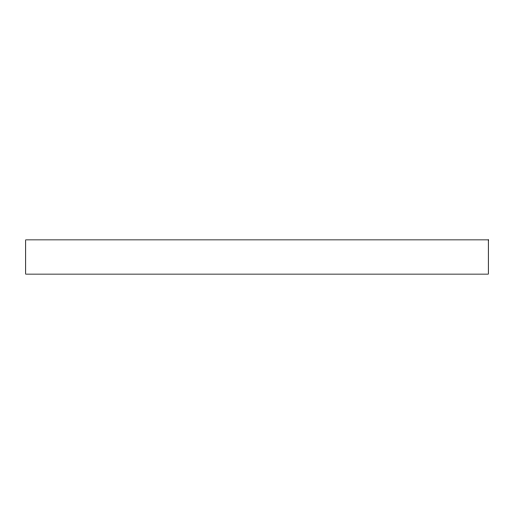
<?xml version="1.0" encoding="UTF-8"?>
<svg xmlns="http://www.w3.org/2000/svg" width="514" height="514" viewBox="0 0 514 514"><rect width="100%" height="100%" fill="white"/><g stroke="black" fill="none" stroke-linecap="round" stroke-linejoin="round"><path stroke-width="0.77" d="M488.3 239.865L25.7 239.865L25.7 274.135L488.3 274.135L488.3 239.865"/></g></svg>
